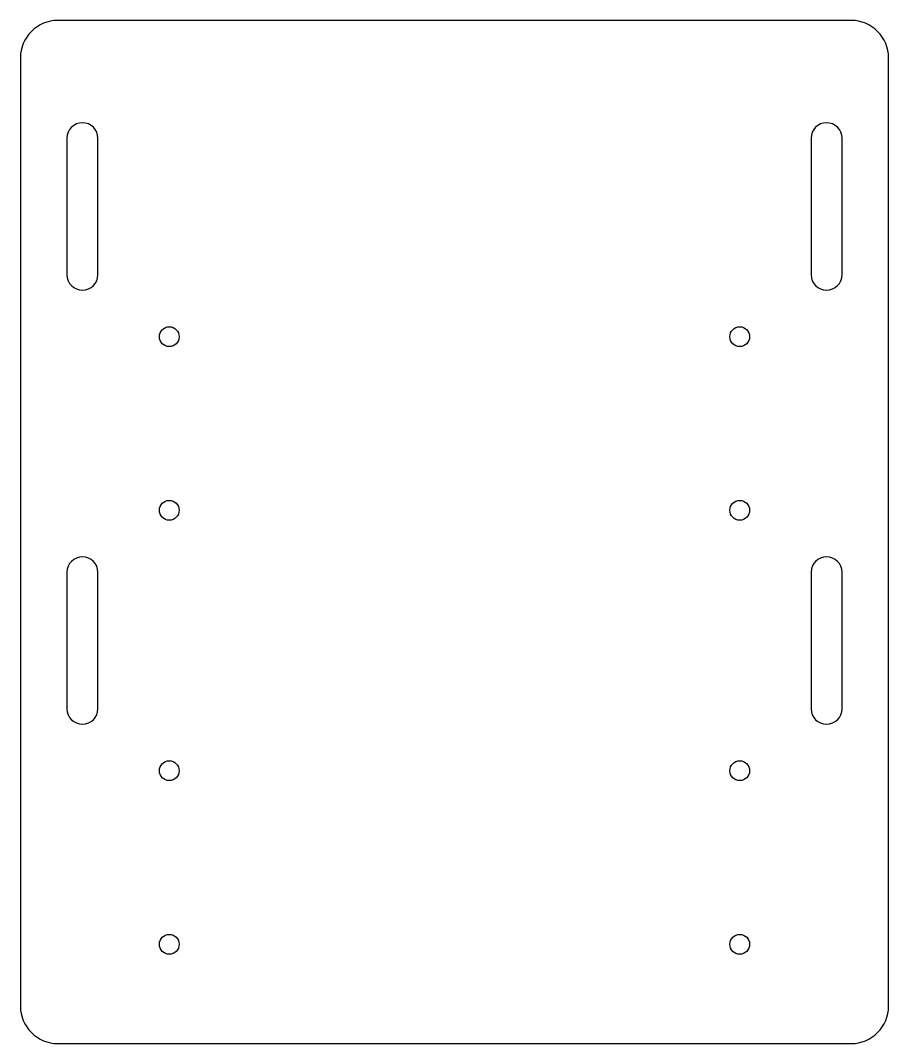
# Model space of a CAD drawing. Header units: millimetres. Extents: x 0 to 140, y 0 to 165.
import ezdxf

# ---------------------------------------------------------------- set-up
doc = ezdxf.new("R2010")
doc.units = ezdxf.units.MM
doc.layers.add('CUT_INNER', color=1, linetype='Continuous')
doc.layers.add('CUT_OUTER', color=7, linetype='Continuous')

msp = doc.modelspace()

# ---------------------------------------------------------------- linework, layer by layer
at = {"layer": 'CUT_INNER'}
for points in [[(12.5, 124), (12.5, 146, 1), (7.5, 146), (7.5, 124, 1)], [(132.5, 124), (132.5, 146, 1), (127.5, 146), (127.5, 124, 1)], [(12.5, 54), (12.5, 76, 1), (7.5, 76), (7.5, 54, 1)], [(132.5, 54), (132.5, 76, 1), (127.5, 76), (127.5, 54, 1)]]:
    msp.add_lwpolyline(points, format="xyb", close=True, dxfattribs=at)
for centre in [(24, 114), (116, 114), (24, 86), (116, 86), (24, 44), (116, 44), (24, 16), (116, 16)]:
    msp.add_circle(centre, 1.6, dxfattribs=at)
at = {"layer": 'CUT_OUTER'}
msp.add_lwpolyline([(6, 0), (134, 0, 0.414214), (140, 6), (140, 159, 0.414214), (134, 165), (6, 165, 0.414214), (0, 159), (0, 6, 0.414214)], format="xyb", close=True, dxfattribs=at)

doc.saveas('drawing.dxf')
